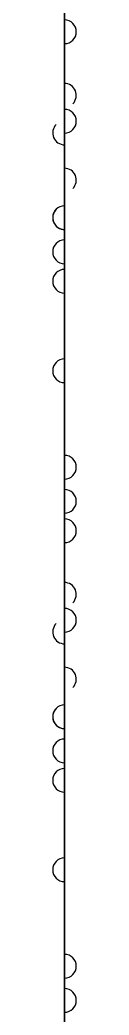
# Model space of a CAD drawing. Header units: millimetres. Extents: x 517 to 522, y -150 to 348.
# Drawn here: x 518.5 to 520.3, y -88.4 to -13 of the extents above; entities that cross this region are included whole.
import ezdxf

# ---------------------------------------------------------------- set-up
doc = ezdxf.new("R2010")
doc.units = ezdxf.units.MM
doc.layers.add('f', color=7, linetype='CONTINUOUS')

msp = doc.modelspace()

# ---------------------------------------------------------------- linework, layer by layer
at = {"layer": 'f'}
for p, q in [((519.396, -149.594, 143.903), (519.396, 348.406, 143.903)), ((519.396, -149.594, -462.597), (519.396, 348.406, -462.597)), ((519.396, 1.104, 94.344), (519.396, -12.981, 123.036)), ((519.396, 1.104, 55.844), (519.396, -12.981, 84.536)), ((519.396, 1.104, 17.344), (519.396, -12.981, 46.036)), ((519.396, 1.104, -213.656), (519.396, -12.981, -184.964)), ((519.396, 1.104, -136.656), (519.396, -12.981, -107.964)), ((519.396, 1.104, -59.656), (519.396, -12.981, -30.964)), ((519.396, 1.104, -21.156), (519.396, -12.981, 7.536)), ((519.396, 0.206, -444.097), (519.396, -23.508, -444.097)), ((519.396, -23.508, -446.097), (519.396, 0.206, -446.097)), ((519.396, 0.206, -405.597), (519.396, -23.508, -405.597)), ((519.396, -23.508, -407.597), (519.396, 0.206, -407.597)), ((519.396, -23.508, -369.097), (519.396, 0.206, -369.097)), ((519.396, 0.206, -367.097), (519.396, -23.508, -367.097)), ((519.396, 0.206, -328.597), (519.396, -23.508, -328.597)), ((519.396, -23.508, -330.597), (519.396, 0.206, -330.597)), ((519.396, -27.964, 92.903), (519.396, 0.206, 92.903)), ((519.396, -27.964, 54.403), (519.396, 0.206, 54.403)), ((519.396, -27.964, 15.903), (519.396, 0.206, 15.903)), ((519.396, 0.206, -174.597), (519.396, -23.508, -174.597)), ((519.396, -23.508, -176.597), (519.396, 0.206, -176.597)), ((519.396, 0.206, -97.597), (519.396, -23.508, -97.597)), ((519.396, -23.508, -99.597), (519.396, 0.206, -99.597)), ((519.396, -27.964, -215.097), (519.396, 0.206, -215.097)), ((519.396, -27.964, -138.097), (519.396, 0.206, -138.097)), ((519.396, -27.964, -61.097), (519.396, 0.206, -61.097)), ((519.396, -27.964, -22.597), (519.396, 0.206, -22.597)), ((519.396, 0.206, -251.597), (519.396, -23.508, -251.597)), ((519.396, -23.508, -253.597), (519.396, 0.206, -253.597)), ((519.396, -23.508, -292.097), (519.396, 0.206, -292.097)), ((519.396, 0.206, -290.097), (519.396, -23.508, -290.097)), ((519.396, -5.316, -440.656), (519.396, -12.981, -425.041)), ((519.396, -5.316, -402.156), (519.396, -12.981, -386.541)), ((519.396, -5.316, -325.156), (519.396, -12.981, -309.541)), ((519.396, -5.316, -363.656), (519.396, -12.981, -348.041)), ((519.396, -5.316, -171.156), (519.396, -12.981, -155.541)), ((519.396, -5.316, -94.156), (519.396, -12.981, -78.541)), ((519.396, -5.316, -286.656), (519.396, -12.981, -271.041)), ((519.396, -5.316, -248.156), (519.396, -12.981, -232.541)), ((519.396, -21.545, -442.097), (519.396, -6.213, -442.097)), ((519.396, -21.545, -403.597), (519.396, -6.213, -403.597)), ((519.396, -21.545, -326.597), (519.396, -6.213, -326.597)), ((519.396, -21.545, -365.097), (519.396, -6.213, -365.097)), ((519.396, -21.545, -172.597), (519.396, -6.213, -172.597)), ((519.396, -21.545, -95.597), (519.396, -6.213, -95.597)), ((519.396, -21.545, -288.097), (519.396, -6.213, -288.097)), ((519.396, -21.545, -249.597), (519.396, -6.213, -249.597)), ((519.396, -27.067, -445.538), (519.396, -12.981, -416.845)), ((519.396, -27.067, -407.038), (519.396, -12.981, -378.345)), ((519.396, -27.067, -330.038), (519.396, -12.981, -301.345)), ((519.396, -27.067, -368.538), (519.396, -12.981, -339.845)), ((519.396, -27.067, -99.038), (519.396, -12.981, -70.345)), ((519.396, -27.067, -176.038), (519.396, -12.981, -147.345)), ((519.396, -27.067, -291.538), (519.396, -12.981, -262.845)), ((519.396, -27.067, -253.038), (519.396, -12.981, -224.345)), ((519.396, -14.777, -425.041), (519.396, -22.442, -440.656)), ((519.396, -14.777, -415.964), (519.396, -28.862, -444.656)), ((519.396, -14.777, -386.541), (519.396, -22.442, -402.156)), ((519.396, -14.777, -377.464), (519.396, -28.862, -406.156)), ((519.396, -14.777, -300.464), (519.396, -28.862, -329.156)), ((519.396, -14.777, -309.541), (519.396, -22.442, -325.156)), ((519.396, -14.777, -348.041), (519.396, -22.442, -363.656)), ((519.396, -14.777, -338.964), (519.396, -28.862, -367.656)), ((519.396, -14.777, 123.036), (519.396, -28.862, 94.344)), ((519.396, -14.777, 84.536), (519.396, -28.862, 55.844)), ((519.396, -14.777, 46.036), (519.396, -28.862, 17.344)), ((519.396, -14.777, -155.541), (519.396, -22.442, -171.156)), ((519.396, -14.777, -184.964), (519.396, -28.862, -213.656)), ((519.396, -14.777, -107.964), (519.396, -28.862, -136.656)), ((519.396, -14.777, -78.541), (519.396, -22.442, -94.156)), ((519.396, -14.777, -69.464), (519.396, -28.862, -98.156)), ((519.396, -14.777, -146.464), (519.396, -28.862, -175.156)), ((519.396, -14.777, -30.964), (519.396, -28.862, -59.656)), ((519.396, -14.777, 7.536), (519.396, -28.862, -21.156)), ((519.396, -14.777, -261.964), (519.396, -28.862, -290.656)), ((519.396, -14.777, -271.041), (519.396, -22.442, -286.656)), ((519.396, -14.777, -232.541), (519.396, -22.442, -248.156)), ((519.396, -14.777, -223.464), (519.396, -28.862, -252.156)), ((519.396, -31.881, -441.73), (519.396, -17.796, -413.038)), ((519.396, -31.881, -403.23), (519.396, -17.796, -374.538)), ((519.396, -31.881, -95.23), (519.396, -17.796, -66.538)), ((519.396, -18.694, -411.597), (519.396, -46.864, -411.597)), ((519.396, -18.694, -373.097), (519.396, -46.864, -373.097)), ((519.396, -42.408, -298.097), (519.396, -18.694, -298.097)), ((519.396, -18.694, -296.097), (519.396, -42.408, -296.097)), ((519.396, -42.408, -336.597), (519.396, -18.694, -336.597)), ((519.396, -18.694, -334.597), (519.396, -42.408, -334.597)), ((519.396, -42.408, 125.403), (519.396, -18.694, 125.403)), ((519.396, -18.694, 127.403), (519.396, -42.408, 127.403)), ((519.396, -42.408, 86.903), (519.396, -18.694, 86.903)), ((519.396, -18.694, 88.903), (519.396, -42.408, 88.903)), ((519.396, -42.408, 48.403), (519.396, -18.694, 48.403)), ((519.396, -18.694, 50.403), (519.396, -42.408, 50.403)), ((519.396, -42.408, -182.597), (519.396, -18.694, -182.597)), ((519.396, -18.694, -180.597), (519.396, -42.408, -180.597)), ((519.396, -42.408, -144.097), (519.396, -18.694, -144.097)), ((519.396, -18.694, -142.097), (519.396, -42.408, -142.097)), ((519.396, -18.694, -65.097), (519.396, -46.864, -65.097)), ((519.396, -42.408, -105.597), (519.396, -18.694, -105.597)), ((519.396, -18.694, -103.597), (519.396, -42.408, -103.597)), ((519.396, -42.408, -28.597), (519.396, -18.694, -28.597)), ((519.396, -18.694, -26.597), (519.396, -42.408, -26.597)), ((519.396, -42.408, 9.903), (519.396, -18.694, 9.903)), ((519.396, -18.694, 11.903), (519.396, -42.408, 11.903)), ((519.396, -42.408, -259.597), (519.396, -18.694, -259.597)), ((519.396, -18.694, -257.597), (519.396, -42.408, -257.597)), ((519.396, -42.408, -221.097), (519.396, -18.694, -221.097)), ((519.396, -18.694, -219.097), (519.396, -42.408, -219.097)), ((519.396, -29.653, -360.191), (519.396, -19.76, -340.038)), ((519.396, -29.653, -321.691), (519.396, -19.76, -301.538)), ((519.396, -29.653, 101.809), (519.396, -19.76, 121.962)), ((519.396, -29.653, 63.309), (519.396, -19.76, 83.462)), ((519.396, -29.653, 24.809), (519.396, -19.76, 44.962)), ((519.396, -29.653, -206.191), (519.396, -19.76, -186.038)), ((519.396, -29.653, -167.691), (519.396, -19.76, -147.538)), ((519.396, -29.653, -129.191), (519.396, -19.76, -109.038)), ((519.396, -29.653, -52.191), (519.396, -19.76, -32.038)), ((519.396, -29.653, -13.691), (519.396, -19.76, 6.462)), ((519.396, -29.653, -244.691), (519.396, -19.76, -224.538)), ((519.396, -29.653, -283.191), (519.396, -19.76, -263.038)), ((519.396, -21.555, -339.156), (519.396, -31.449, -359.31)), ((519.396, -21.555, -300.656), (519.396, -31.449, -320.81)), ((519.396, -21.555, 122.844), (519.396, -31.449, 102.69)), ((519.396, -21.555, 84.344), (519.396, -31.449, 64.19)), ((519.396, -21.555, 45.844), (519.396, -31.449, 25.69)), ((519.396, -21.555, -185.156), (519.396, -31.449, -205.31)), ((519.396, -21.555, -146.656), (519.396, -31.449, -166.81)), ((519.396, -21.555, -108.156), (519.396, -31.449, -128.31)), ((519.396, -21.555, -31.156), (519.396, -31.449, -51.31)), ((519.396, -21.555, 7.344), (519.396, -31.449, -12.81)), ((519.396, -21.555, -223.656), (519.396, -31.449, -243.81)), ((519.396, -21.555, -262.156), (519.396, -31.449, -282.31)), ((519.396, -31.881, -355.653), (519.396, -24.216, -340.038)), ((519.396, -31.881, -317.153), (519.396, -24.216, -301.538)), ((519.396, -31.881, 106.347), (519.396, -24.216, 121.962)), ((519.396, -31.881, 67.847), (519.396, -24.216, 83.462)), ((519.396, -31.881, 29.347), (519.396, -24.216, 44.962)), ((519.396, -31.881, -124.653), (519.396, -24.216, -109.038)), ((519.396, -31.881, -163.153), (519.396, -24.216, -147.538)), ((519.396, -31.881, -201.653), (519.396, -24.216, -186.038)), ((519.396, -31.881, -47.653), (519.396, -24.216, -32.038)), ((519.396, -31.881, -9.153), (519.396, -24.216, 6.462)), ((519.396, -31.881, -240.153), (519.396, -24.216, -224.538)), ((519.396, -31.881, -278.653), (519.396, -24.216, -263.038)), ((519.396, -25.113, -338.597), (519.396, -40.445, -338.597)), ((519.396, -25.113, -300.097), (519.396, -40.445, -300.097)), ((519.396, -25.113, 123.403), (519.396, -40.445, 123.403)), ((519.396, -25.113, 84.903), (519.396, -40.445, 84.903)), ((519.396, -25.113, 46.403), (519.396, -40.445, 46.403)), ((519.396, -25.113, -107.597), (519.396, -40.445, -107.597)), ((519.396, -25.113, -146.097), (519.396, -40.445, -146.097)), ((519.396, -25.113, -184.597), (519.396, -40.445, -184.597)), ((519.396, -25.113, -30.597), (519.396, -40.445, -30.597)), ((519.396, -25.113, 7.903), (519.396, -40.445, 7.903)), ((519.396, -25.113, -223.097), (519.396, -40.445, -223.097)), ((519.396, -25.113, -261.597), (519.396, -40.445, -261.597)), ((519.396, -31.881, -363.849), (519.396, -45.967, -335.156)), ((519.396, -31.881, -325.349), (519.396, -45.967, -296.656)), ((519.396, -31.881, 98.151), (519.396, -45.967, 126.844)), ((519.396, -31.881, 59.651), (519.396, -45.967, 88.344)), ((519.396, -31.881, 21.151), (519.396, -45.967, 49.844)), ((519.396, -31.881, -132.849), (519.396, -45.967, -104.156)), ((519.396, -31.881, -171.349), (519.396, -45.967, -142.656)), ((519.396, -31.881, -209.849), (519.396, -45.967, -181.156)), ((519.396, -31.881, -55.849), (519.396, -45.967, -27.156)), ((519.396, -31.881, -17.349), (519.396, -45.967, 11.344)), ((519.396, -31.881, -248.349), (519.396, -45.967, -219.656)), ((519.396, -31.881, -286.849), (519.396, -45.967, -258.156)), ((519.396, -47.762, -413.038), (519.396, -33.677, -441.73)), ((519.396, -47.762, -374.538), (519.396, -33.677, -403.23)), ((519.396, -47.762, -336.038), (519.396, -33.677, -364.73)), ((519.396, -41.342, -340.038), (519.396, -33.677, -355.653)), ((519.396, -47.762, -297.538), (519.396, -33.677, -326.23)), ((519.396, -41.342, -301.538), (519.396, -33.677, -317.153)), ((519.396, -41.342, 121.962), (519.396, -33.677, 106.347)), ((519.396, -47.762, 125.962), (519.396, -33.677, 97.27)), ((519.396, -41.342, 83.462), (519.396, -33.677, 67.847)), ((519.396, -47.762, 87.462), (519.396, -33.677, 58.77)), ((519.396, -41.342, 44.962), (519.396, -33.677, 29.347)), ((519.396, -47.762, 48.962), (519.396, -33.677, 20.27)), ((519.396, -47.762, -105.038), (519.396, -33.677, -133.73)), ((519.396, -41.342, -109.038), (519.396, -33.677, -124.653)), ((519.396, -47.762, -66.538), (519.396, -33.677, -95.23)), ((519.396, -47.762, -143.538), (519.396, -33.677, -172.23)), ((519.396, -41.342, -147.538), (519.396, -33.677, -163.153)), ((519.396, -41.342, -186.038), (519.396, -33.677, -201.653)), ((519.396, -47.762, -182.038), (519.396, -33.677, -210.73)), ((519.396, -47.762, -28.038), (519.396, -33.677, -56.73)), ((519.396, -41.342, -32.038), (519.396, -33.677, -47.653)), ((519.396, -47.762, 10.462), (519.396, -33.677, -18.23)), ((519.396, -41.342, 6.462), (519.396, -33.677, -9.153)), ((519.396, -41.342, -224.538), (519.396, -33.677, -240.153)), ((519.396, -47.762, -220.538), (519.396, -33.677, -249.23)), ((519.396, -41.342, -263.038), (519.396, -33.677, -278.653)), ((519.396, -47.762, -259.038), (519.396, -33.677, -287.73)), ((519.396, -36.696, -329.156), (519.396, -50.781, -300.464)), ((519.396, -36.696, -252.156), (519.396, -50.781, -223.464)), ((519.396, -37.594, -444.097), (519.396, -61.308, -444.097)), ((519.396, -61.308, -446.097), (519.396, -37.594, -446.097)), ((519.396, -37.594, -405.597), (519.396, -61.308, -405.597)), ((519.396, -61.308, -407.597), (519.396, -37.594, -407.597)), ((519.396, -37.594, -367.097), (519.396, -61.308, -367.097)), ((519.396, -61.308, -369.097), (519.396, -37.594, -369.097)), ((519.396, -65.764, -330.597), (519.396, -37.594, -330.597)), ((519.396, -61.308, 92.903), (519.396, -37.594, 92.903)), ((519.396, -37.594, 94.903), (519.396, -61.308, 94.903)), ((519.396, -37.594, 56.403), (519.396, -61.308, 56.403)), ((519.396, -61.308, 54.403), (519.396, -37.594, 54.403)), ((519.396, -37.594, 17.903), (519.396, -61.308, 17.903)), ((519.396, -61.308, 15.903), (519.396, -37.594, 15.903)), ((519.396, -37.594, -97.597), (519.396, -61.308, -97.597)), ((519.396, -61.308, -99.597), (519.396, -37.594, -99.597)), ((519.396, -61.308, -176.597), (519.396, -37.594, -176.597)), ((519.396, -37.594, -174.597), (519.396, -61.308, -174.597)), ((519.396, -61.308, -138.097), (519.396, -37.594, -138.097)), ((519.396, -37.594, -136.097), (519.396, -61.308, -136.097)), ((519.396, -61.308, -215.097), (519.396, -37.594, -215.097)), ((519.396, -37.594, -213.097), (519.396, -61.308, -213.097)), ((519.396, -37.594, -59.097), (519.396, -61.308, -59.097)), ((519.396, -61.308, -61.097), (519.396, -37.594, -61.097)), ((519.396, -37.594, -20.597), (519.396, -61.308, -20.597)), ((519.396, -61.308, -22.597), (519.396, -37.594, -22.597)), ((519.396, -65.764, -253.597), (519.396, -37.594, -253.597)), ((519.396, -37.594, -290.097), (519.396, -61.308, -290.097)), ((519.396, -61.308, -292.097), (519.396, -37.594, -292.097)), ((519.396, -38.66, -440.656), (519.396, -48.553, -420.503)), ((519.396, -38.66, -402.156), (519.396, -48.553, -382.003)), ((519.396, -38.66, -363.656), (519.396, -48.553, -343.503)), ((519.396, -38.66, 98.344), (519.396, -48.553, 118.497)), ((519.396, -38.66, 59.844), (519.396, -48.553, 79.997)), ((519.396, -38.66, 21.344), (519.396, -48.553, 41.497)), ((519.396, -38.66, -171.156), (519.396, -48.553, -151.003)), ((519.396, -38.66, -132.656), (519.396, -48.553, -112.503)), ((519.396, -38.66, -94.156), (519.396, -48.553, -74.003)), ((519.396, -38.66, -209.656), (519.396, -48.553, -189.503)), ((519.396, -38.66, -55.656), (519.396, -48.553, -35.503)), ((519.396, -38.66, -17.156), (519.396, -48.553, 2.997)), ((519.396, -38.66, -286.656), (519.396, -48.553, -266.503)), ((519.396, -50.349, -421.384), (519.396, -40.455, -441.538)), ((519.396, -50.349, -382.884), (519.396, -40.455, -403.038)), ((519.396, -50.349, -344.384), (519.396, -40.455, -364.538)), ((519.396, -50.349, 117.616), (519.396, -40.455, 97.462)), ((519.396, -50.349, 79.116), (519.396, -40.455, 58.962)), ((519.396, -50.349, 40.616), (519.396, -40.455, 20.462)), ((519.396, -50.349, -151.884), (519.396, -40.455, -172.038)), ((519.396, -50.349, -113.384), (519.396, -40.455, -133.538)), ((519.396, -50.349, -74.884), (519.396, -40.455, -95.038)), ((519.396, -50.349, -190.384), (519.396, -40.455, -210.538)), ((519.396, -50.349, -36.384), (519.396, -40.455, -56.538)), ((519.396, -50.349, 2.116), (519.396, -40.455, -18.038)), ((519.396, -50.349, -267.384), (519.396, -40.455, -287.538)), ((519.396, -43.116, -440.656), (519.396, -50.781, -425.041)), ((519.396, -43.116, -402.156), (519.396, -50.781, -386.541)), ((519.396, -43.116, -363.656), (519.396, -50.781, -348.041)), ((519.396, -43.116, 98.344), (519.396, -50.781, 113.959)), ((519.396, -43.116, 59.844), (519.396, -50.781, 75.459)), ((519.396, -43.116, 21.344), (519.396, -50.781, 36.959)), ((519.396, -43.116, -209.656), (519.396, -50.781, -194.041)), ((519.396, -43.116, -132.656), (519.396, -50.781, -117.041)), ((519.396, -43.116, -171.156), (519.396, -50.781, -155.541)), ((519.396, -43.116, -94.156), (519.396, -50.781, -78.541)), ((519.396, -43.116, -55.656), (519.396, -50.781, -40.041)), ((519.396, -43.116, -17.156), (519.396, -50.781, -1.541)), ((519.396, -43.116, -286.656), (519.396, -50.781, -271.041)), ((519.396, -59.345, -442.097), (519.396, -44.013, -442.097)), ((519.396, -59.345, -403.597), (519.396, -44.013, -403.597)), ((519.396, -59.345, -365.097), (519.396, -44.013, -365.097)), ((519.396, -59.345, 96.903), (519.396, -44.013, 96.903)), ((519.396, -59.345, 58.403), (519.396, -44.013, 58.403)), ((519.396, -59.345, 19.903), (519.396, -44.013, 19.903)), ((519.396, -59.345, -211.097), (519.396, -44.013, -211.097)), ((519.396, -59.345, -134.097), (519.396, -44.013, -134.097)), ((519.396, -59.345, -172.597), (519.396, -44.013, -172.597)), ((519.396, -59.345, -95.597), (519.396, -44.013, -95.597)), ((519.396, -59.345, -57.097), (519.396, -44.013, -57.097)), ((519.396, -59.345, -18.597), (519.396, -44.013, -18.597)), ((519.396, -59.345, -288.097), (519.396, -44.013, -288.097)), ((519.396, -64.867, -445.538), (519.396, -50.781, -416.845)), ((519.396, -64.867, -407.038), (519.396, -50.781, -378.345)), ((519.396, -64.867, -368.538), (519.396, -50.781, -339.845)), ((519.396, -64.867, 93.462), (519.396, -50.781, 122.155)), ((519.396, -64.867, 54.962), (519.396, -50.781, 83.655)), ((519.396, -64.867, 16.462), (519.396, -50.781, 45.155)), ((519.396, -64.867, -214.538), (519.396, -50.781, -185.845)), ((519.396, -64.867, -99.038), (519.396, -50.781, -70.345)), ((519.396, -64.867, -137.538), (519.396, -50.781, -108.845)), ((519.396, -64.867, -176.038), (519.396, -50.781, -147.345)), ((519.396, -64.867, -60.538), (519.396, -50.781, -31.845)), ((519.396, -64.867, -22.038), (519.396, -50.781, 6.655)), ((519.396, -64.867, -291.538), (519.396, -50.781, -262.845)), ((519.396, -52.577, -415.964), (519.396, -66.662, -444.656)), ((519.396, -52.577, -425.041), (519.396, -60.242, -440.656)), ((519.396, -52.577, -386.541), (519.396, -60.242, -402.156)), ((519.396, -52.577, -377.464), (519.396, -66.662, -406.156)), ((519.396, -52.577, -300.464), (519.396, -66.662, -329.156)), ((519.396, -52.577, -348.041), (519.396, -60.242, -363.656)), ((519.396, -52.577, -338.964), (519.396, -66.662, -367.656)), ((519.396, -52.577, 113.959), (519.396, -60.242, 98.344)), ((519.396, -52.577, 123.036), (519.396, -66.662, 94.344)), ((519.396, -52.577, 75.459), (519.396, -60.242, 59.844)), ((519.396, -52.577, 84.536), (519.396, -66.662, 55.844)), ((519.396, -52.577, 36.959), (519.396, -60.242, 21.344)), ((519.396, -52.577, 46.036), (519.396, -66.662, 17.344)), ((519.396, -52.577, -184.964), (519.396, -66.662, -213.656)), ((519.396, -52.577, -194.041), (519.396, -60.242, -209.656)), ((519.396, -52.577, -69.464), (519.396, -66.662, -98.156)), ((519.396, -52.577, -117.041), (519.396, -60.242, -132.656)), ((519.396, -52.577, -107.964), (519.396, -66.662, -136.656)), ((519.396, -52.577, -155.541), (519.396, -60.242, -171.156)), ((519.396, -52.577, -146.464), (519.396, -66.662, -175.156)), ((519.396, -52.577, -78.541), (519.396, -60.242, -94.156)), ((519.396, -52.577, -30.964), (519.396, -66.662, -59.656)), ((519.396, -52.577, -40.041), (519.396, -60.242, -55.656)), ((519.396, -52.577, 7.536), (519.396, -66.662, -21.156)), ((519.396, -52.577, -1.541), (519.396, -60.242, -17.156)), ((519.396, -52.577, -261.964), (519.396, -66.662, -290.656)), ((519.396, -52.577, -271.041), (519.396, -60.242, -286.656)), ((519.396, -52.577, -223.464), (519.396, -66.662, -252.156)), ((519.396, -69.681, -441.73), (519.396, -55.596, -413.038)), ((519.396, -69.681, 97.27), (519.396, -55.596, 125.962)), ((519.396, -69.681, -95.23), (519.396, -55.596, -66.538)), ((519.396, -56.494, -411.597), (519.396, -84.664, -411.597)), ((519.396, -80.208, -375.097), (519.396, -56.494, -375.097)), ((519.396, -56.494, -373.097), (519.396, -80.208, -373.097)), ((519.396, -80.208, -298.097), (519.396, -56.494, -298.097)), ((519.396, -56.494, -296.097), (519.396, -80.208, -296.097)), ((519.396, -80.208, -336.597), (519.396, -56.494, -336.597)), ((519.396, -56.494, -334.597), (519.396, -80.208, -334.597)), ((519.396, -56.494, 127.403), (519.396, -84.664, 127.403)), ((519.396, -80.208, 86.903), (519.396, -56.494, 86.903)), ((519.396, -56.494, 88.903), (519.396, -80.208, 88.903)), ((519.396, -80.208, 48.403), (519.396, -56.494, 48.403)), ((519.396, -56.494, 50.403), (519.396, -80.208, 50.403)), ((519.396, -80.208, -105.597), (519.396, -56.494, -105.597)), ((519.396, -56.494, -103.597), (519.396, -80.208, -103.597)), ((519.396, -56.494, -65.097), (519.396, -84.664, -65.097)), ((519.396, -80.208, -144.097), (519.396, -56.494, -144.097)), ((519.396, -56.494, -142.097), (519.396, -80.208, -142.097)), ((519.396, -80.208, -182.597), (519.396, -56.494, -182.597)), ((519.396, -56.494, -180.597), (519.396, -80.208, -180.597)), ((519.396, -80.208, -28.597), (519.396, -56.494, -28.597)), ((519.396, -56.494, -26.597), (519.396, -80.208, -26.597)), ((519.396, -80.208, 9.903), (519.396, -56.494, 9.903)), ((519.396, -56.494, 11.903), (519.396, -80.208, 11.903)), ((519.396, -80.208, -259.597), (519.396, -56.494, -259.597)), ((519.396, -56.494, -257.597), (519.396, -80.208, -257.597)), ((519.396, -80.208, -221.097), (519.396, -56.494, -221.097)), ((519.396, -56.494, -219.097), (519.396, -80.208, -219.097)), ((519.396, -67.453, -398.691), (519.396, -57.56, -378.538)), ((519.396, -67.453, -321.691), (519.396, -57.56, -301.538)), ((519.396, -67.453, -360.191), (519.396, -57.56, -340.038)), ((519.396, -67.453, 63.309), (519.396, -57.56, 83.462)), ((519.396, -67.453, 24.809), (519.396, -57.56, 44.962)), ((519.396, -67.453, -129.191), (519.396, -57.56, -109.038)), ((519.396, -67.453, -167.691), (519.396, -57.56, -147.538)), ((519.396, -67.453, -206.191), (519.396, -57.56, -186.038)), ((519.396, -67.453, -52.191), (519.396, -57.56, -32.038)), ((519.396, -67.453, -13.691), (519.396, -57.56, 6.462)), ((519.396, -67.453, -283.191), (519.396, -57.56, -263.038)), ((519.396, -67.453, -244.691), (519.396, -57.56, -224.538)), ((519.396, -59.355, -377.656), (519.396, -69.249, -397.81)), ((519.396, -59.355, -300.656), (519.396, -69.249, -320.81)), ((519.396, -59.355, -339.156), (519.396, -69.249, -359.31)), ((519.396, -59.355, 84.344), (519.396, -69.249, 64.19)), ((519.396, -59.355, 45.844), (519.396, -69.249, 25.69)), ((519.396, -59.355, -108.156), (519.396, -69.249, -128.31)), ((519.396, -59.355, -146.656), (519.396, -69.249, -166.81)), ((519.396, -59.355, -185.156), (519.396, -69.249, -205.31)), ((519.396, -59.355, -31.156), (519.396, -69.249, -51.31)), ((519.396, -59.355, 7.344), (519.396, -69.249, -12.81)), ((519.396, -59.355, -262.156), (519.396, -69.249, -282.31)), ((519.396, -59.355, -223.656), (519.396, -69.249, -243.81)), ((519.396, -69.681, -394.153), (519.396, -62.016, -378.538)), ((519.396, -69.681, -355.653), (519.396, -62.016, -340.038)), ((519.396, -69.681, -317.153), (519.396, -62.016, -301.538)), ((519.396, -69.681, 67.847), (519.396, -62.016, 83.462)), ((519.396, -69.681, 29.347), (519.396, -62.016, 44.962)), ((519.396, -69.681, -201.653), (519.396, -62.016, -186.038)), ((519.396, -69.681, -163.153), (519.396, -62.016, -147.538)), ((519.396, -69.681, -124.653), (519.396, -62.016, -109.038)), ((519.396, -69.681, -47.653), (519.396, -62.016, -32.038)), ((519.396, -69.681, -9.153), (519.396, -62.016, 6.462)), ((519.396, -69.681, -240.153), (519.396, -62.016, -224.538)), ((519.396, -69.681, -278.653), (519.396, -62.016, -263.038)), ((519.396, -62.913, -377.097), (519.396, -78.245, -377.097)), ((519.396, -62.913, -338.597), (519.396, -78.245, -338.597)), ((519.396, -62.913, -300.097), (519.396, -78.245, -300.097)), ((519.396, -62.913, 84.903), (519.396, -78.245, 84.903)), ((519.396, -62.913, 46.403), (519.396, -78.245, 46.403)), ((519.396, -62.913, -184.597), (519.396, -78.245, -184.597)), ((519.396, -62.913, -146.097), (519.396, -78.245, -146.097)), ((519.396, -62.913, -107.597), (519.396, -78.245, -107.597)), ((519.396, -62.913, -30.597), (519.396, -78.245, -30.597)), ((519.396, -62.913, 7.903), (519.396, -78.245, 7.903)), ((519.396, -62.913, -223.097), (519.396, -78.245, -223.097)), ((519.396, -62.913, -261.597), (519.396, -78.245, -261.597)), ((519.396, -69.681, -402.349), (519.396, -83.767, -373.656)), ((519.396, -69.681, -363.849), (519.396, -83.767, -335.156)), ((519.396, -69.681, -325.349), (519.396, -83.767, -296.656)), ((519.396, -69.681, 59.651), (519.396, -83.767, 88.344)), ((519.396, -69.681, 21.151), (519.396, -83.767, 49.844)), ((519.396, -69.681, -209.849), (519.396, -83.767, -181.156)), ((519.396, -69.681, -171.349), (519.396, -83.767, -142.656)), ((519.396, -69.681, -132.849), (519.396, -83.767, -104.156)), ((519.396, -69.681, -55.849), (519.396, -83.767, -27.156)), ((519.396, -69.681, -17.349), (519.396, -83.767, 11.344)), ((519.396, -69.681, -248.349), (519.396, -83.767, -219.656)), ((519.396, -69.681, -286.849), (519.396, -83.767, -258.156)), ((519.396, -85.562, -413.038), (519.396, -71.477, -441.73)), ((519.396, -79.142, -378.538), (519.396, -71.477, -394.153)), ((519.396, -85.562, -374.538), (519.396, -71.477, -403.23)), ((519.396, -85.562, -336.038), (519.396, -71.477, -364.73)), ((519.396, -79.142, -340.038), (519.396, -71.477, -355.653)), ((519.396, -85.562, -297.538), (519.396, -71.477, -326.23)), ((519.396, -79.142, -301.538), (519.396, -71.477, -317.153)), ((519.396, -85.562, 125.962), (519.396, -71.477, 97.27)), ((519.396, -79.142, 83.462), (519.396, -71.477, 67.847)), ((519.396, -85.562, 87.462), (519.396, -71.477, 58.77)), ((519.396, -79.142, 44.962), (519.396, -71.477, 29.347)), ((519.396, -85.562, 48.962), (519.396, -71.477, 20.27)), ((519.396, -85.562, -182.038), (519.396, -71.477, -210.73)), ((519.396, -79.142, -186.038), (519.396, -71.477, -201.653)), ((519.396, -79.142, -147.538), (519.396, -71.477, -163.153)), ((519.396, -85.562, -143.538), (519.396, -71.477, -172.23)), ((519.396, -85.562, -66.538), (519.396, -71.477, -95.23)), ((519.396, -79.142, -109.038), (519.396, -71.477, -124.653)), ((519.396, -85.562, -105.038), (519.396, -71.477, -133.73)), ((519.396, -85.562, -28.038), (519.396, -71.477, -56.73)), ((519.396, -79.142, -32.038), (519.396, -71.477, -47.653)), ((519.396, -85.562, 10.462), (519.396, -71.477, -18.23)), ((519.396, -79.142, 6.462), (519.396, -71.477, -9.153)), ((519.396, -79.142, -224.538), (519.396, -71.477, -240.153)), ((519.396, -85.562, -220.538), (519.396, -71.477, -249.23)), ((519.396, -79.142, -263.038), (519.396, -71.477, -278.653)), ((519.396, -85.562, -259.038), (519.396, -71.477, -287.73)), ((519.396, -74.496, 55.844), (519.396, -88.581, 84.536)), ((519.396, -74.496, 17.344), (519.396, -88.581, 46.036)), ((519.396, -74.496, -175.156), (519.396, -88.581, -146.464)), ((519.396, -74.496, -213.656), (519.396, -88.581, -184.964)), ((519.396, -74.496, -98.156), (519.396, -88.581, -69.464)), ((519.396, -74.496, -136.656), (519.396, -88.581, -107.964)), ((519.396, -74.496, -59.656), (519.396, -88.581, -30.964)), ((519.396, -74.496, -21.156), (519.396, -88.581, 7.536)), ((519.396, -75.394, -444.097), (519.396, -99.108, -444.097)), ((519.396, -99.108, -446.097), (519.396, -75.394, -446.097)), ((519.396, -99.108, -407.597), (519.396, -75.394, -407.597)), ((519.396, -75.394, -405.597), (519.396, -99.108, -405.597)), ((519.396, -99.108, -369.097), (519.396, -75.394, -369.097)), ((519.396, -75.394, -367.097), (519.396, -99.108, -367.097)), ((519.396, -99.108, -330.597), (519.396, -75.394, -330.597)), ((519.396, -75.394, -328.597), (519.396, -99.108, -328.597)), ((519.396, -75.394, 94.903), (519.396, -99.108, 94.903)), ((519.396, -99.108, 92.903), (519.396, -75.394, 92.903)), ((519.396, -103.564, 54.403), (519.396, -75.394, 54.403)), ((519.396, -103.564, 15.903), (519.396, -75.394, 15.903)), ((519.396, -103.564, -176.597), (519.396, -75.394, -176.597)), ((519.396, -103.564, -215.097), (519.396, -75.394, -215.097)), ((519.396, -103.564, -99.597), (519.396, -75.394, -99.597)), ((519.396, -103.564, -138.097), (519.396, -75.394, -138.097)), ((519.396, -103.564, -61.097), (519.396, -75.394, -61.097)), ((519.396, -103.564, -22.597), (519.396, -75.394, -22.597)), ((519.396, -99.108, -253.597), (519.396, -75.394, -253.597)), ((519.396, -75.394, -251.597), (519.396, -99.108, -251.597)), ((519.396, -99.108, -292.097), (519.396, -75.394, -292.097)), ((519.396, -75.394, -290.097), (519.396, -99.108, -290.097)), ((519.396, -76.46, -440.656), (519.396, -86.353, -420.503)), ((519.396, -76.46, -402.156), (519.396, -86.353, -382.003)), ((519.396, -76.46, -325.156), (519.396, -86.353, -305.003)), ((519.396, -76.46, -363.656), (519.396, -86.353, -343.503)), ((519.396, -76.46, 98.344), (519.396, -86.353, 118.497)), ((519.396, -76.46, -286.656), (519.396, -86.353, -266.503)), ((519.396, -76.46, -248.156), (519.396, -86.353, -228.003)), ((519.396, -88.149, -421.384), (519.396, -78.255, -441.538)), ((519.396, -88.149, -382.884), (519.396, -78.255, -403.038)), ((519.396, -88.149, -305.884), (519.396, -78.255, -326.038)), ((519.396, -88.149, -344.384), (519.396, -78.255, -364.538)), ((519.396, -88.149, 117.616), (519.396, -78.255, 97.462)), ((519.396, -88.149, -267.384), (519.396, -78.255, -287.538)), ((519.396, -88.149, -228.884), (519.396, -78.255, -249.038)), ((519.396, -80.916, -440.656), (519.396, -88.581, -425.041)), ((519.396, -80.916, -402.156), (519.396, -88.581, -386.541)), ((519.396, -80.916, -325.156), (519.396, -88.581, -309.541)), ((519.396, -80.916, -363.656), (519.396, -88.581, -348.041)), ((519.396, -80.916, 98.344), (519.396, -88.581, 113.959)), ((519.396, -80.916, -286.656), (519.396, -88.581, -271.041)), ((519.396, -80.916, -248.156), (519.396, -88.581, -232.541)), ((519.396, -97.145, -442.097), (519.396, -81.813, -442.097)), ((519.396, -97.145, -403.597), (519.396, -81.813, -403.597)), ((519.396, -97.145, -326.597), (519.396, -81.813, -326.597)), ((519.396, -97.145, -365.097), (519.396, -81.813, -365.097)), ((519.396, -97.145, 96.903), (519.396, -81.813, 96.903)), ((519.396, -97.145, -288.097), (519.396, -81.813, -288.097)), ((519.396, -97.145, -249.597), (519.396, -81.813, -249.597))]:
    msp.add_line(p, q, dxfattribs=at)
for centre, radius, start, end in [((519.396, -13.879, -425.482), 0.898, -90, 90), ((519.396, -13.879, -416.405), 0.898, -90, 90), ((519.396, -13.879, -386.982), 0.898, -90, 90), ((519.396, -13.879, -377.905), 0.898, -90, 90), ((519.396, -13.879, -300.905), 0.898, -90, 90), ((519.396, -13.879, -309.982), 0.898, -90, 90), ((519.396, -13.879, -348.482), 0.898, -90, 90), ((519.396, -13.879, -339.405), 0.898, -90, 90), ((519.396, -13.879, 122.595), 0.898, -90, 90), ((519.396, -13.879, 84.095), 0.898, -90, 90), ((519.396, -13.879, 45.595), 0.898, -90, 90), ((519.396, -13.879, -155.982), 0.898, -90, 90), ((519.396, -13.879, -185.405), 0.898, -90, 90), ((519.396, -13.879, -108.405), 0.898, -90, 90), ((519.396, -13.879, -78.982), 0.898, -90, 90), ((519.396, -13.879, -69.905), 0.898, -90, 90), ((519.396, -13.879, -146.905), 0.898, -90, 90), ((519.396, -13.879, -31.405), 0.898, -90, 90), ((519.396, -13.879, 7.095), 0.898, -90, 90), ((519.396, -13.879, -262.405), 0.898, -90, 90), ((519.396, -13.879, -271.482), 0.898, -90, 90), ((519.396, -13.879, -232.982), 0.898, -90, 90), ((519.396, -13.879, -223.905), 0.898, -90, 90), ((519.396, -18.694, -412.597), 0.898, -45.00001, 90), ((519.396, -18.694, -374.097), 0.898, -45.00001, 90), ((519.396, -18.694, -66.097), 0.898, -44.99998, 90), ((519.396, -18.694, -297.097), 0.000000129, -45, 135), ((519.396, -18.694, -335.597), 0.000000129, -45, 135), ((519.396, -18.694, 126.403), 0.000000129, -45.00036, 135), ((519.396, -18.694, 87.903), 0.000000129, -45.00033, 135), ((519.396, -18.694, 49.403), 0.000000129, -45.00033, 135), ((519.396, -18.694, -181.597), 0.000000129, -45, 135), ((519.396, -18.694, -143.097), 0.000000129, -44.99967, 135), ((519.396, -18.694, -104.597), 0.000000129, -45, 135), ((519.396, -18.694, -27.597), 0.000000129, -45, 135), ((519.396, -18.694, 10.903), 0.000000129, -45, 135), ((519.396, -18.694, -258.597), 0.000000129, -45, 135), ((519.396, -18.694, -220.097), 0.000000129, -45, 135), ((519.396, -20.657, -339.597), 0.898, -90, 90), ((519.396, -20.657, -301.097), 0.898, -90, 90), ((519.396, -20.657, 122.403), 0.898, -90, 90), ((519.396, -20.657, 83.903), 0.898, -90, 90), ((519.396, -20.657, 45.403), 0.898, -90, 90), ((519.396, -20.657, -185.597), 0.898, -90, 90), ((519.396, -20.657, -147.097), 0.898, -90, 90), ((519.396, -20.657, -108.597), 0.898, -90, 90), ((519.396, -20.657, -31.597), 0.898, -90, 90), ((519.396, -20.657, 6.903), 0.898, -90, 90), ((519.396, -20.657, -224.097), 0.898, -90, 90), ((519.396, -20.657, -262.597), 0.898, -90, 90), ((519.396, -21.545, -441.097), 0.898, 134.99999, -90), ((519.396, -21.545, -402.597), 0.898, 134.99964, -90), ((519.396, -21.545, -325.597), 0.898, 135.00002, -90), ((519.396, -21.545, -364.097), 0.898, 134.99999, -90), ((519.396, -21.545, -171.597), 0.898, 134.99999, -90), ((519.396, -21.545, -94.597), 0.898, 134.99999, -90), ((519.396, -21.545, -287.097), 0.898, 135.00005, -90), ((519.396, -21.545, -248.597), 0.898, 134.99999, -90), ((519.396, -23.508, -445.097), 0.000000129, 134.99967, -45), ((519.396, -23.508, -406.597), 0.000000129, 134.99967, -45), ((519.396, -23.508, -368.097), 0.000000129, 135, -45), ((519.396, -23.508, -329.597), 0.000000129, 135, -45), ((519.396, -23.508, -175.597), 0.000000129, 135.00033, -45), ((519.396, -23.508, -98.597), 0.000000129, 135, -45), ((519.396, -23.508, -252.597), 0.000000129, 135, -45), ((519.396, -23.508, -291.097), 0.000000129, 135, -45), ((519.396, -25.113, -339.597), 0.898, -45.00001, 90), ((519.396, -25.113, -301.097), 0.898, -45.00001, 90), ((519.396, -25.113, 122.403), 0.898, -45.00001, 90), ((519.396, -25.113, 83.903), 0.898, -45.00026, 90), ((519.396, -25.113, 45.403), 0.898, -45.00001, 90), ((519.396, -25.113, -108.597), 0.898, -45.00001, 90), ((519.396, -25.113, -147.097), 0.898, -45.00029, 90), ((519.396, -25.113, -185.597), 0.898, -45.00001, 90), ((519.396, -25.113, -31.597), 0.898, -45.00001, 90), ((519.396, -25.113, 6.903), 0.898, -45.00001, 90), ((519.396, -25.113, -224.097), 0.898, -45.00001, 90), ((519.396, -25.113, -262.597), 0.898, -45.00001, 90), ((519.396, -27.964, -445.097), 0.898, 90, -90), ((519.396, -27.964, -406.597), 0.898, 90, -90), ((519.396, -27.964, -329.597), 0.898, 90, -90), ((519.396, -27.964, -368.097), 0.898, 90, -90), ((519.396, -27.964, -98.597), 0.898, 90, -90), ((519.396, -27.964, -175.597), 0.898, 90, -90), ((519.396, -27.964, -291.097), 0.898, 90, -90), ((519.396, -27.964, -252.597), 0.898, 90, -90), ((519.396, -27.964, 93.903), 0.898, 135.00002, -90), ((519.396, -27.964, 55.403), 0.898, 135.0003, -90), ((519.396, -27.964, 16.903), 0.898, 134.99999, -90), ((519.396, -27.964, -214.097), 0.898, 134.99999, -90), ((519.396, -27.964, -137.097), 0.898, 134.99999, -90), ((519.396, -27.964, -60.097), 0.898, 134.99999, -90), ((519.396, -27.964, -21.597), 0.898, 134.99999, -90), ((519.396, -30.551, -359.751), 0.898, 90, -90), ((519.396, -30.551, -321.251), 0.898, 90, -90), ((519.396, -30.551, 102.249), 0.898, 90, -90), ((519.396, -30.551, 63.749), 0.898, 90, -90), ((519.396, -30.551, 25.249), 0.898, 90, -90), ((519.396, -30.551, -205.751), 0.898, 90, -90), ((519.396, -30.551, -167.251), 0.898, 90, -90), ((519.396, -30.551, -128.751), 0.898, 90, -90), ((519.396, -30.551, -51.751), 0.898, 90, -90), ((519.396, -30.551, -13.251), 0.898, 90, -90), ((519.396, -30.551, -244.251), 0.898, 90, -90), ((519.396, -30.551, -282.751), 0.898, 90, -90), ((519.396, -32.779, -441.289), 0.898, 90, -90), ((519.396, -32.779, -402.789), 0.898, 90, -90), ((519.396, -32.779, -364.289), 0.898, 90, -90), ((519.396, -32.779, -355.212), 0.898, 90, -90), ((519.396, -32.779, -325.789), 0.898, 90, -90), ((519.396, -32.779, -316.712), 0.898, 90, -90), ((519.396, -32.779, 106.788), 0.898, 90, -90), ((519.396, -32.779, 97.711), 0.898, 90, -90), ((519.396, -32.779, 68.288), 0.898, 90, -90), ((519.396, -32.779, 59.211), 0.898, 90, -90), ((519.396, -32.779, 29.788), 0.898, 90, -90), ((519.396, -32.779, 20.711), 0.898, 90, -90), ((519.396, -32.779, -133.289), 0.898, 90, -90), ((519.396, -32.779, -124.212), 0.898, 90, -90), ((519.396, -32.779, -94.789), 0.898, 90, -90), ((519.396, -32.779, -171.789), 0.898, 90, -90), ((519.396, -32.779, -162.712), 0.898, 90, -90), ((519.396, -32.779, -201.212), 0.898, 90, -90), ((519.396, -32.779, -210.289), 0.898, 90, -90), ((519.396, -32.779, -56.289), 0.898, 90, -90), ((519.396, -32.779, -47.212), 0.898, 90, -90), ((519.396, -32.779, -17.789), 0.898, 90, -90), ((519.396, -32.779, -8.712), 0.898, 90, -90), ((519.396, -32.779, -239.712), 0.898, 90, -90), ((519.396, -32.779, -248.789), 0.898, 90, -90), ((519.396, -32.779, -278.212), 0.898, 90, -90), ((519.396, -32.779, -287.289), 0.898, 90, -90), ((519.396, -37.594, -445.097), 0.000000129, -45, 135), ((519.396, -37.594, -406.597), 0.000000129, -45, 135), ((519.396, -37.594, -368.097), 0.000000129, -45, 135), ((519.396, -37.594, -329.597), 0.000000129, 90, 135), ((519.396, -37.594, 93.903), 0.000000129, -45.00033, 135), ((519.396, -37.594, 55.403), 0.000000129, -45.00033, 135), ((519.396, -37.594, 16.903), 0.000000129, -45.00036, 135), ((519.396, -37.594, -98.597), 0.000000129, -45.00039, 135), ((519.396, -37.594, -175.597), 0.000000129, -45, 135), ((519.396, -37.594, -137.097), 0.000000129, -45, 135), ((519.396, -37.594, -214.097), 0.000000129, -45, 135), ((519.396, -37.594, -60.097), 0.000000129, -45, 135), ((519.396, -37.594, -21.597), 0.000000129, -45, 135), ((519.396, -37.594, -252.597), 0.000000129, 90, 135), ((519.396, -37.594, -291.097), 0.000000129, -45, 135), ((519.396, -39.557, -441.097), 0.898, 90, -90), ((519.396, -39.557, -402.597), 0.898, 90, -90), ((519.396, -39.557, -364.097), 0.898, 90, -90), ((519.396, -39.557, 97.903), 0.898, 90, -90), ((519.396, -39.557, 59.403), 0.898, 90, -90), ((519.396, -39.557, 20.903), 0.898, 90, -90), ((519.396, -39.557, -171.597), 0.898, 90, -90), ((519.396, -39.557, -133.097), 0.898, 90, -90), ((519.396, -39.557, -94.597), 0.898, 90, -90), ((519.396, -39.557, -210.097), 0.898, 90, -90), ((519.396, -39.557, -56.097), 0.898, 90, -90), ((519.396, -39.557, -17.597), 0.898, 90, -90), ((519.396, -39.557, -287.097), 0.898, 90, -90), ((519.396, -40.445, -339.597), 0.000000129, -90, -45), ((519.396, -40.445, -301.097), 0.000000129, -90, -45), ((519.396, -40.445, 122.403), 0.000000129, -90, -45), ((519.396, -40.445, 83.903), 0.000000129, -90, -45), ((519.396, -40.445, 45.403), 0.000000129, -90, -45), ((519.396, -40.445, -108.597), 0.000000129, -90, -45), ((519.396, -40.445, -147.097), 0.000000129, -90, -45), ((519.396, -40.445, -185.597), 0.000000129, -90, -45), ((519.396, -40.445, -31.597), 0.000000129, -90, -45), ((519.396, -40.445, 6.903), 0.000000129, -90, -45), ((519.396, -40.445, -224.097), 0.000000129, -90, -45), ((519.396, -40.445, -262.597), 0.000000129, -90, -45), ((519.396, -42.408, -297.097), 0.000000129, 135, -45), ((519.396, -42.408, -335.597), 0.000000129, 135, -45), ((519.396, -42.408, 126.403), 0.000000129, 135, -45), ((519.396, -42.408, 87.903), 0.000000129, 135, -45), ((519.396, -42.408, 49.403), 0.000000129, 135.00033, -45), ((519.396, -42.408, -181.597), 0.000000129, 135, -45), ((519.396, -42.408, -143.097), 0.000000129, 135, -45), ((519.396, -42.408, -104.597), 0.000000129, 135, -45), ((519.396, -42.408, -27.597), 0.000000129, 135.00036, -45), ((519.396, -42.408, 10.903), 0.000000129, 135, -45), ((519.396, -42.408, -258.597), 0.000000129, 135, -45), ((519.396, -42.408, -220.097), 0.000000129, 135, -45), ((519.396, -44.013, -441.097), 0.000000129, 90, 135), ((519.396, -44.013, -402.597), 0.000000129, 90, 135), ((519.396, -44.013, -364.097), 0.000000129, 90, 135), ((519.396, -44.013, 97.903), 0.000000129, 90, 135), ((519.396, -44.013, 59.403), 0.000000129, 90, 135), ((519.396, -44.013, 20.903), 0.000000129, 90, 135), ((519.396, -44.013, -210.097), 0.000000129, 90, 135), ((519.396, -44.013, -133.097), 0.000000129, 90, 135), ((519.396, -44.013, -171.597), 0.000000129, 90, 135), ((519.396, -44.013, -94.597), 0.000000129, 90, 135), ((519.396, -44.013, -56.097), 0.000000129, 90, 135), ((519.396, -44.013, -17.597), 0.000000129, 90, 135), ((519.396, -44.013, -287.097), 0.000000129, 90, 135), ((519.396, -46.864, -335.597), 0.898, -90, 90), ((519.396, -46.864, -297.097), 0.898, -90, 90), ((519.396, -46.864, 126.403), 0.898, -90, 90), ((519.396, -46.864, 87.903), 0.898, -90, 90), ((519.396, -46.864, 49.403), 0.898, -90, 90), ((519.396, -46.864, -104.597), 0.898, -90, 90), ((519.396, -46.864, -143.097), 0.898, -90, 90), ((519.396, -46.864, -181.597), 0.898, -90, 90), ((519.396, -46.864, -27.597), 0.898, -90, 90), ((519.396, -46.864, 10.903), 0.898, -90, 90), ((519.396, -46.864, -220.097), 0.898, -90, 90), ((519.396, -46.864, -258.597), 0.898, -90, 90), ((519.396, -46.864, -412.597), 0.000000129, -90, -45), ((519.396, -46.864, -374.097), 0.000000129, -90, -45), ((519.396, -46.864, -66.097), 0.000000129, -90, -45), ((519.396, -49.451, -420.943), 0.898, -90, 90), ((519.396, -49.451, -382.443), 0.898, -90, 90), ((519.396, -49.451, -343.943), 0.898, -90, 90), ((519.396, -49.451, 118.057), 0.898, -90, 90), ((519.396, -49.451, 79.557), 0.898, -90, 90), ((519.396, -49.451, 41.057), 0.898, -90, 90), ((519.396, -49.451, -151.443), 0.898, -90, 90), ((519.396, -49.451, -112.943), 0.898, -90, 90), ((519.396, -49.451, -74.443), 0.898, -90, 90), ((519.396, -49.451, -189.943), 0.898, -90, 90), ((519.396, -49.451, -35.943), 0.898, -90, 90), ((519.396, -49.451, 2.557), 0.898, -90, 90), ((519.396, -49.451, -266.943), 0.898, -90, 90), ((519.396, -51.679, -416.405), 0.898, -90, 90), ((519.396, -51.679, -425.482), 0.898, -90, 90), ((519.396, -51.679, -386.982), 0.898, -90, 90), ((519.396, -51.679, -377.905), 0.898, -90, 90), ((519.396, -51.679, -300.905), 0.898, -90, 90), ((519.396, -51.679, -348.482), 0.898, -90, 90), ((519.396, -51.679, -339.405), 0.898, -90, 90), ((519.396, -51.679, 113.518), 0.898, -90, 90), ((519.396, -51.679, 122.595), 0.898, -90, 90), ((519.396, -51.679, 75.018), 0.898, -90, 90), ((519.396, -51.679, 84.095), 0.898, -90, 90), ((519.396, -51.679, 36.518), 0.898, -90, 90), ((519.396, -51.679, 45.595), 0.898, -90, 90), ((519.396, -51.679, -185.405), 0.898, -90, 90), ((519.396, -51.679, -194.482), 0.898, -90, 90), ((519.396, -51.679, -69.905), 0.898, -90, 90), ((519.396, -51.679, -117.482), 0.898, -90, 90), ((519.396, -51.679, -108.405), 0.898, -90, 90), ((519.396, -51.679, -155.982), 0.898, -90, 90), ((519.396, -51.679, -146.905), 0.898, -90, 90), ((519.396, -51.679, -78.982), 0.898, -90, 90), ((519.396, -51.679, -31.405), 0.898, -90, 90), ((519.396, -51.679, -40.482), 0.898, -90, 90), ((519.396, -51.679, 7.095), 0.898, -90, 90), ((519.396, -51.679, -1.982), 0.898, -90, 90), ((519.396, -51.679, -262.405), 0.898, -90, 90), ((519.396, -51.679, -271.482), 0.898, -90, 90), ((519.396, -51.679, -223.905), 0.898, -90, 90), ((519.396, -56.494, -412.597), 0.898, -45.00036, 90), ((519.396, -56.494, 126.403), 0.898, -45.00033, 90), ((519.396, -56.494, -66.097), 0.898, -45.00001, 90), ((519.396, -56.494, -374.097), 0.000000129, -45, 135), ((519.396, -56.494, -297.097), 0.000000129, -45, 135), ((519.396, -56.494, -335.597), 0.000000129, -45, 135), ((519.396, -56.494, 87.903), 0.000000129, -45.00033, 135), ((519.396, -56.494, 49.403), 0.000000129, -45.00033, 135), ((519.396, -56.494, -104.597), 0.000000129, -45, 135), ((519.396, -56.494, -143.097), 0.000000129, -45, 135), ((519.396, -56.494, -181.597), 0.000000129, -45, 135), ((519.396, -56.494, -27.597), 0.000000129, -45, 135), ((519.396, -56.494, 10.903), 0.000000129, -45, 135), ((519.396, -56.494, -258.597), 0.000000129, -45, 135), ((519.396, -56.494, -220.097), 0.000000129, -45, 135), ((519.396, -58.457, -378.097), 0.898, -90, 90), ((519.396, -58.457, -301.097), 0.898, -90, 90), ((519.396, -58.457, -339.597), 0.898, -90, 90), ((519.396, -58.457, 83.903), 0.898, -90, 90), ((519.396, -58.457, 45.403), 0.898, -90, 90), ((519.396, -58.457, -108.597), 0.898, -90, 90), ((519.396, -58.457, -147.097), 0.898, -90, 90), ((519.396, -58.457, -185.597), 0.898, -90, 90), ((519.396, -58.457, -31.597), 0.898, -90, 90), ((519.396, -58.457, 6.903), 0.898, -90, 90), ((519.396, -58.457, -262.597), 0.898, -90, 90), ((519.396, -58.457, -224.097), 0.898, -90, 90), ((519.396, -59.345, -441.097), 0.898, 134.99967, -90), ((519.396, -59.345, -402.597), 0.898, 134.99999, -90), ((519.396, -59.345, -364.097), 0.898, 134.99999, -90), ((519.396, -59.345, 97.903), 0.898, 134.99999, -90), ((519.396, -59.345, 59.403), 0.898, 135.00027, -90), ((519.396, -59.345, 20.903), 0.898, 134.99999, -90), ((519.396, -59.345, -210.097), 0.898, 134.99999, -90), ((519.396, -59.345, -133.097), 0.898, 134.99999, -90), ((519.396, -59.345, -171.597), 0.898, 134.99999, -90), ((519.396, -59.345, -94.597), 0.898, 134.99999, -90), ((519.396, -59.345, -56.097), 0.898, 134.99999, -90), ((519.396, -59.345, -17.597), 0.898, 134.99999, -90), ((519.396, -59.345, -287.097), 0.898, 135.00002, -90), ((519.396, -61.308, -445.097), 0.000000129, 135.00033, -45), ((519.396, -61.308, -406.597), 0.000000129, 135, -45), ((519.396, -61.308, -368.097), 0.000000129, 135, -45), ((519.396, -61.308, 93.903), 0.000000129, 135.00033, -45), ((519.396, -61.308, 55.403), 0.000000129, 135, -45), ((519.396, -61.308, 16.903), 0.000000129, 135, -45), ((519.396, -61.308, -98.597), 0.000000129, 135, -45), ((519.396, -61.308, -175.597), 0.000000129, 135.00036, -45), ((519.396, -61.308, -137.097), 0.000000129, 135.00033, -45), ((519.396, -61.308, -214.097), 0.000000129, 135.00036, -45), ((519.396, -61.308, -60.097), 0.000000129, 135, -45), ((519.396, -61.308, -21.597), 0.000000129, 135, -45), ((519.396, -61.308, -291.097), 0.000000129, 135, -45), ((519.396, -62.913, -378.097), 0.898, -45.00001, 90), ((519.396, -62.913, -339.597), 0.898, -44.99998, 90), ((519.396, -62.913, -301.097), 0.898, -45.00001, 90), ((519.396, -62.913, 83.903), 0.898, -45.00026, 90), ((519.396, -62.913, 45.403), 0.898, -45.00033, 90), ((519.396, -62.913, -185.597), 0.898, -44.99998, 90), ((519.396, -62.913, -147.097), 0.898, -44.99998, 90), ((519.396, -62.913, -108.597), 0.898, -45.00001, 90), ((519.396, -62.913, -31.597), 0.898, -45.00001, 90), ((519.396, -62.913, 6.903), 0.898, -45.00001, 90), ((519.396, -62.913, -224.097), 0.898, -45.00001, 90), ((519.396, -62.913, -262.597), 0.898, -44.99998, 90), ((519.396, -65.764, -445.097), 0.898, 90, -90), ((519.396, -65.764, -406.597), 0.898, 90, -90), ((519.396, -65.764, -368.097), 0.898, 90, -90), ((519.396, -65.764, 93.903), 0.898, 90, -90), ((519.396, -65.764, 55.403), 0.898, 90, -90), ((519.396, -65.764, 16.903), 0.898, 90, -90), ((519.396, -65.764, -214.097), 0.898, 90, -90), ((519.396, -65.764, -98.597), 0.898, 90, -90), ((519.396, -65.764, -137.097), 0.898, 90, -90), ((519.396, -65.764, -175.597), 0.898, 90, -90), ((519.396, -65.764, -60.097), 0.898, 90, -90), ((519.396, -65.764, -21.597), 0.898, 90, -90), ((519.396, -65.764, -291.097), 0.898, 90, -90), ((519.396, -65.764, -329.597), 0.898, 134.99999, -90), ((519.396, -65.764, -252.597), 0.898, 135.00002, -90), ((519.396, -68.351, -398.251), 0.898, 90, -90), ((519.396, -68.351, -321.251), 0.898, 90, -90), ((519.396, -68.351, -359.751), 0.898, 90, -90), ((519.396, -68.351, 63.749), 0.898, 90, -90), ((519.396, -68.351, 25.249), 0.898, 90, -90), ((519.396, -68.351, -128.751), 0.898, 90, -90), ((519.396, -68.351, -167.251), 0.898, 90, -90), ((519.396, -68.351, -205.751), 0.898, 90, -90), ((519.396, -68.351, -51.751), 0.898, 90, -90), ((519.396, -68.351, -13.251), 0.898, 90, -90), ((519.396, -68.351, -282.751), 0.898, 90, -90), ((519.396, -68.351, -244.251), 0.898, 90, -90), ((519.396, -70.579, -441.289), 0.898, 90, -90), ((519.396, -70.579, -393.712), 0.898, 90, -90), ((519.396, -70.579, -402.789), 0.898, 90, -90), ((519.396, -70.579, -364.289), 0.898, 90, -90), ((519.396, -70.579, -355.212), 0.898, 90, -90), ((519.396, -70.579, -325.789), 0.898, 90, -90), ((519.396, -70.579, -316.712), 0.898, 90, -90), ((519.396, -70.579, 97.711), 0.898, 90, -90), ((519.396, -70.579, 68.288), 0.898, 90, -90), ((519.396, -70.579, 59.211), 0.898, 90, -90), ((519.396, -70.579, 29.788), 0.898, 90, -90), ((519.396, -70.579, 20.711), 0.898, 90, -90), ((519.396, -70.579, -210.289), 0.898, 90, -90), ((519.396, -70.579, -201.212), 0.898, 90, -90), ((519.396, -70.579, -162.712), 0.898, 90, -90), ((519.396, -70.579, -171.789), 0.898, 90, -90), ((519.396, -70.579, -94.789), 0.898, 90, -90), ((519.396, -70.579, -124.212), 0.898, 90, -90), ((519.396, -70.579, -133.289), 0.898, 90, -90), ((519.396, -70.579, -56.289), 0.898, 90, -90), ((519.396, -70.579, -47.212), 0.898, 90, -90), ((519.396, -70.579, -17.789), 0.898, 90, -90), ((519.396, -70.579, -8.712), 0.898, 90, -90), ((519.396, -70.579, -239.712), 0.898, 90, -90), ((519.396, -70.579, -248.789), 0.898, 90, -90), ((519.396, -70.579, -278.212), 0.898, 90, -90), ((519.396, -70.579, -287.289), 0.898, 90, -90), ((519.396, -75.394, -445.097), 0.000000129, -45, 135), ((519.396, -75.394, -406.597), 0.000000129, -45, 135), ((519.396, -75.394, -368.097), 0.000000129, -45, 135), ((519.396, -75.394, -329.597), 0.000000129, -45, 135), ((519.396, -75.394, 93.903), 0.000000129, -45, 135), ((519.396, -75.394, 55.403), 0.000000129, 90, 135), ((519.396, -75.394, 16.903), 0.000000129, 90, 135), ((519.396, -75.394, -175.597), 0.000000129, 90, 135), ((519.396, -75.394, -214.097), 0.000000129, 90, 135), ((519.396, -75.394, -98.597), 0.000000129, 90, 135), ((519.396, -75.394, -137.097), 0.000000129, 90, 135), ((519.396, -75.394, -60.097), 0.000000129, 90, 135), ((519.396, -75.394, -21.597), 0.000000129, 90, 135), ((519.396, -75.394, -252.597), 0.000000129, -45, 135), ((519.396, -75.394, -291.097), 0.000000129, -45, 135), ((519.396, -77.357, -441.097), 0.898, 90, -90), ((519.396, -77.357, -402.597), 0.898, 90, -90), ((519.396, -77.357, -325.597), 0.898, 90, -90), ((519.396, -77.357, -364.097), 0.898, 90, -90), ((519.396, -77.357, 97.903), 0.898, 90, -90), ((519.396, -77.357, -287.097), 0.898, 90, -90), ((519.396, -77.357, -248.597), 0.898, 90, -90), ((519.396, -78.245, -378.097), 0.000000129, -90, -45), ((519.396, -78.245, -339.597), 0.000000129, -90, -45), ((519.396, -78.245, -301.097), 0.000000129, -90, -45), ((519.396, -78.245, 83.903), 0.000000129, -90, -45), ((519.396, -78.245, 45.403), 0.000000129, -90, -45), ((519.396, -78.245, -185.597), 0.000000129, -90, -45), ((519.396, -78.245, -147.097), 0.000000129, -90, -45), ((519.396, -78.245, -108.597), 0.000000129, -90, -45), ((519.396, -78.245, -31.597), 0.000000129, -90, -45), ((519.396, -78.245, 6.903), 0.000000129, -90, -45), ((519.396, -78.245, -224.097), 0.000000129, -90, -45), ((519.396, -78.245, -262.597), 0.000000129, -90, -45), ((519.396, -80.208, -374.097), 0.000000129, 135, -45), ((519.396, -80.208, -297.097), 0.000000129, 135, -45), ((519.396, -80.208, -335.597), 0.000000129, 134.99967, -45), ((519.396, -80.208, 87.903), 0.000000129, 135, -45), ((519.396, -80.208, 49.403), 0.000000129, 135, -45), ((519.396, -80.208, -104.597), 0.000000129, 135, -45), ((519.396, -80.208, -143.097), 0.000000129, 135, -45), ((519.396, -80.208, -181.597), 0.000000129, 134.99967, -45), ((519.396, -80.208, -27.597), 0.000000129, 135, -45), ((519.396, -80.208, 10.903), 0.000000129, 135, -45), ((519.396, -80.208, -258.597), 0.000000129, 135, -45), ((519.396, -80.208, -220.097), 0.000000129, 134.99967, -45), ((519.396, -81.813, -441.097), 0.000000129, 90, 135), ((519.396, -81.813, -402.597), 0.000000129, 90, 135), ((519.396, -81.813, -325.597), 0.000000129, 90, 135), ((519.396, -81.813, -364.097), 0.000000129, 90, 135), ((519.396, -81.813, 97.903), 0.000000129, 90, 135), ((519.396, -81.813, -287.097), 0.000000129, 90, 135), ((519.396, -81.813, -248.597), 0.000000129, 90, 135), ((519.396, -84.664, -374.097), 0.898, -90, 90), ((519.396, -84.664, -335.597), 0.898, -90, 90), ((519.396, -84.664, -297.097), 0.898, -90, 90), ((519.396, -84.664, 87.903), 0.898, -90, 90), ((519.396, -84.664, 49.403), 0.898, -90, 90), ((519.396, -84.664, -181.597), 0.898, -90, 90), ((519.396, -84.664, -143.097), 0.898, -90, 90), ((519.396, -84.664, -104.597), 0.898, -90, 90), ((519.396, -84.664, -27.597), 0.898, -90, 90), ((519.396, -84.664, 10.903), 0.898, -90, 90), ((519.396, -84.664, -220.097), 0.898, -90, 90), ((519.396, -84.664, -258.597), 0.898, -90, 90), ((519.396, -84.664, -412.597), 0.000000129, -90, -45), ((519.396, -84.664, 126.403), 0.000000129, -90, -45), ((519.396, -84.664, -66.097), 0.000000129, -90, -45), ((519.396, -87.251, -420.943), 0.898, -90, 90), ((519.396, -87.251, -382.443), 0.898, -90, 90), ((519.396, -87.251, -305.443), 0.898, -90, 90), ((519.396, -87.251, -343.943), 0.898, -90, 90), ((519.396, -87.251, 118.057), 0.898, -90, 90), ((519.396, -87.251, -266.943), 0.898, -90, 90), ((519.396, -87.251, -228.443), 0.898, -90, 90)]:
    msp.add_arc(centre, radius, start, end, dxfattribs=at)

doc.saveas('drawing.dxf')
